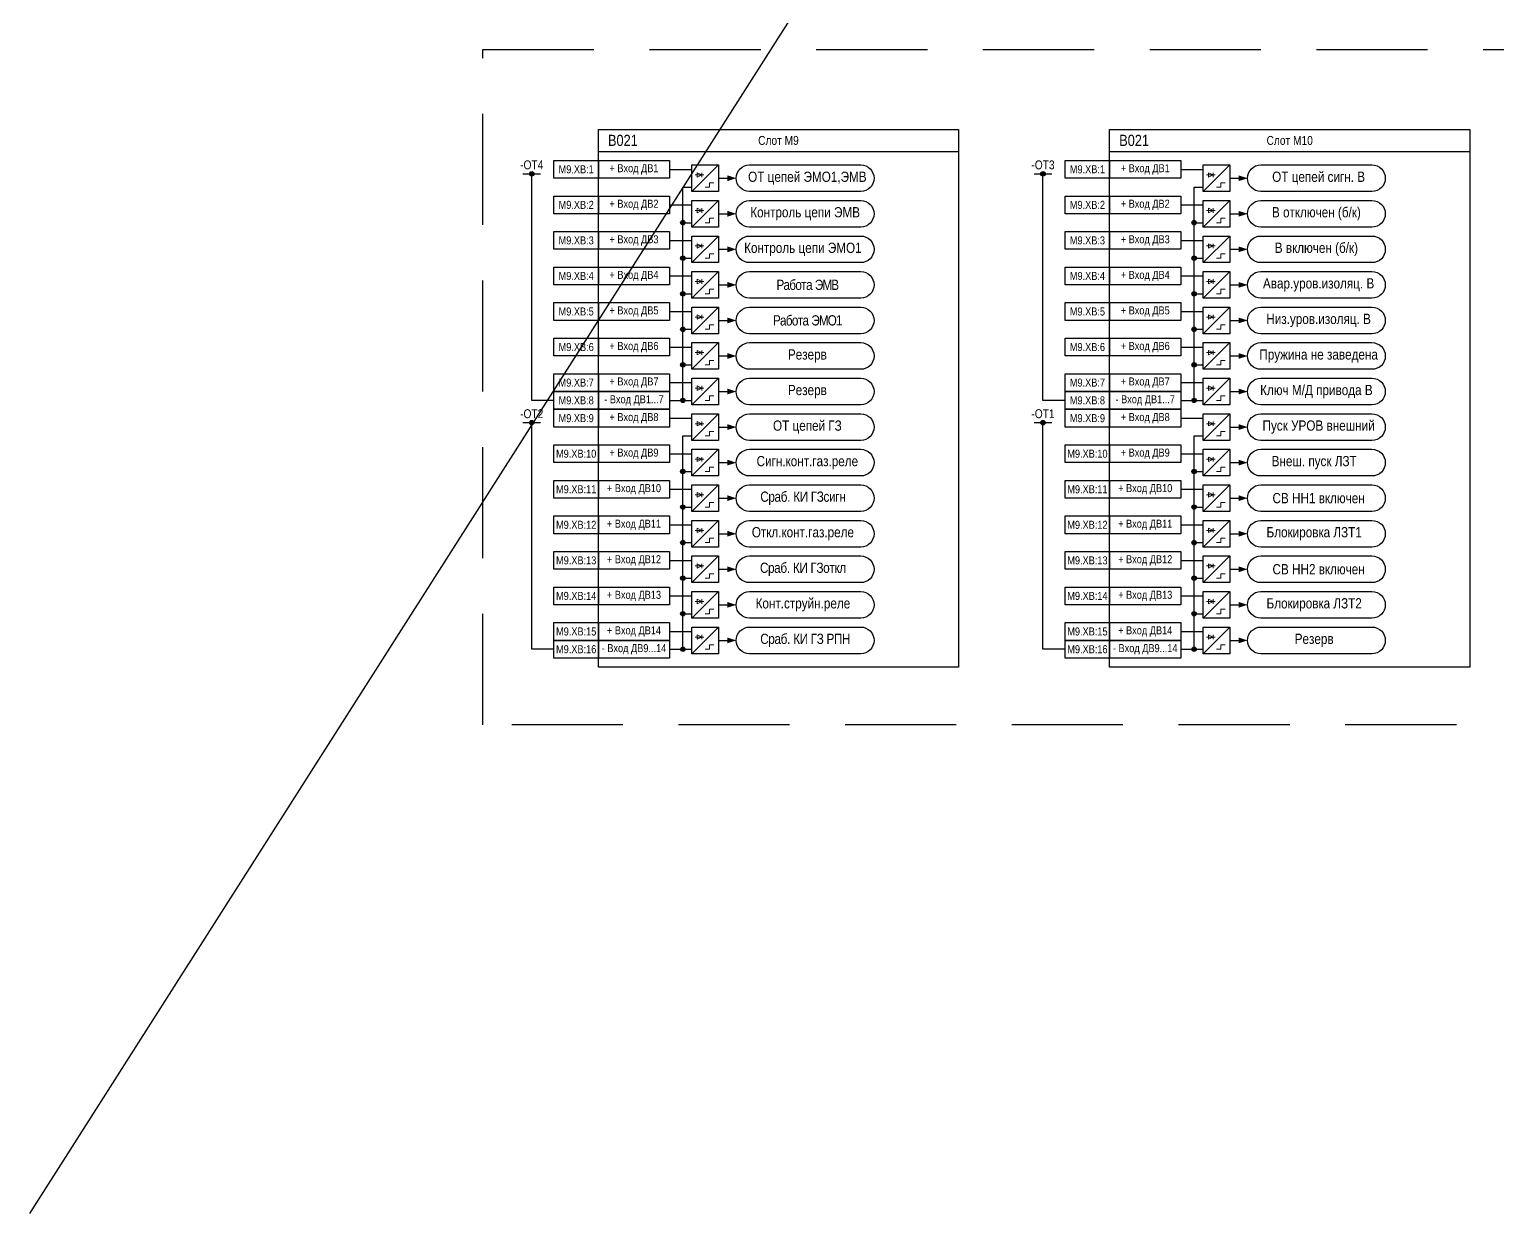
# Model space of a CAD drawing. Header units: millimetres. Extents: x 1657 to 8204, y -558 to 594.
# Drawn here: x 2378 to 2708.3, y -389 to -122.5 of the extents above; entities that cross this region are included whole.
import ezdxf

# ---------------------------------------------------------------- set-up
doc = ezdxf.new("R2010")
doc.units = ezdxf.units.MM
doc.linetypes.add('штриховая2', pattern=[0.375, 0.25, -0.125])
doc.layers.add('_ОРЗ_0.3', color=7, linetype='Continuous', lineweight=30)
doc.layers.add('TEXT', color=7, linetype='Continuous', lineweight=25)
doc.layers.add('Основная', color=7, linetype='Continuous')
doc.styles.add('1.8_Gost_RD', font='ARIALN.TTF', dxfattribs={"height": 1.8})
doc.styles.add('2.5_Gost_RD', font='ARIALN.TTF', dxfattribs={"height": 2.5})

# ---------------------------------------------------------------- blocks, each defined once
blk = doc.blocks.new('Точка')
at = {"ltscale": 100}
h = blk.add_hatch(color=256, dxfattribs=at)
h.dxf.hatch_style = 1
edge = h.paths.add_edge_path()
edge.add_arc((0, 0), 0.5, 0, 360)
blk.add_circle((0, 0), 0.5, dxfattribs=at)
blk = doc.blocks.new('*U114')
at = {"ltscale": 0.25}
blk.add_line((0, 0), (3, 0), dxfattribs=at)
blk.add_lwpolyline([(2, 0, 1.3, 0, 0), (4, 0, 0, 0, 0)], format="xyseb", dxfattribs=at)
blk = doc.blocks.new('*U115')
at = {"ltscale": 0.25}
blk.add_line((0, 0), (3, 0), dxfattribs=at)
blk.add_lwpolyline([(2, 0, 1.3, 0, 0), (4, 0, 0, 0, 0)], format="xyseb", dxfattribs=at)
blk = doc.blocks.new('*U116')
at = {"ltscale": 0.25}
blk.add_line((0, 0), (3, 0), dxfattribs=at)
blk.add_lwpolyline([(2, 0, 1.3, 0, 0), (4, 0, 0, 0, 0)], format="xyseb", dxfattribs=at)
blk = doc.blocks.new('*U117')
at = {"ltscale": 0.25}
blk.add_line((0, 0), (3, 0), dxfattribs=at)
blk.add_lwpolyline([(2, 0, 1.3, 0, 0), (4, 0, 0, 0, 0)], format="xyseb", dxfattribs=at)
blk = doc.blocks.new('*U118')
at = {"ltscale": 0.25}
blk.add_line((0, 0), (3, 0), dxfattribs=at)
blk.add_lwpolyline([(2, 0, 1.3, 0, 0), (4, 0, 0, 0, 0)], format="xyseb", dxfattribs=at)
blk = doc.blocks.new('*U119')
at = {"ltscale": 0.25}
blk.add_line((0, 0), (3, 0), dxfattribs=at)
blk.add_lwpolyline([(2, 0, 1.3, 0, 0), (4, 0, 0, 0, 0)], format="xyseb", dxfattribs=at)
blk = doc.blocks.new('*U120')
at = {"ltscale": 0.25}
blk.add_line((0, 0), (3, 0), dxfattribs=at)
blk.add_lwpolyline([(2, 0, 1.3, 0, 0), (4, 0, 0, 0, 0)], format="xyseb", dxfattribs=at)
blk = doc.blocks.new('*U121')
at = {"ltscale": 0.25}
blk.add_line((0, 0), (3, 0), dxfattribs=at)
blk.add_lwpolyline([(2, 0, 1.3, 0, 0), (4, 0, 0, 0, 0)], format="xyseb", dxfattribs=at)
blk = doc.blocks.new('*U122')
at = {"ltscale": 0.25}
blk.add_line((0, 0), (3, 0), dxfattribs=at)
blk.add_lwpolyline([(2, 0, 1.3, 0, 0), (4, 0, 0, 0, 0)], format="xyseb", dxfattribs=at)
blk = doc.blocks.new('*U123')
at = {"ltscale": 0.25}
blk.add_line((0, 0), (3, 0), dxfattribs=at)
blk.add_lwpolyline([(2, 0, 1.3, 0, 0), (4, 0, 0, 0, 0)], format="xyseb", dxfattribs=at)
blk = doc.blocks.new('*U124')
at = {"ltscale": 0.25}
blk.add_line((0, 0), (3, 0), dxfattribs=at)
blk.add_lwpolyline([(2, 0, 1.3, 0, 0), (4, 0, 0, 0, 0)], format="xyseb", dxfattribs=at)
blk = doc.blocks.new('*U125')
at = {"ltscale": 0.25}
blk.add_line((0, 0), (3, 0), dxfattribs=at)
blk.add_lwpolyline([(2, 0, 1.3, 0, 0), (4, 0, 0, 0, 0)], format="xyseb", dxfattribs=at)
blk = doc.blocks.new('*U112')
at = {"ltscale": 0.25}
blk.add_line((0, 0), (3, 0), dxfattribs=at)
blk.add_lwpolyline([(2, 0, 1.3, 0, 0), (4, 0, 0, 0, 0)], format="xyseb", dxfattribs=at)
blk = doc.blocks.new('*U113')
at = {"ltscale": 0.25}
blk.add_line((0, 0), (3, 0), dxfattribs=at)
blk.add_lwpolyline([(2, 0, 1.3, 0, 0), (4, 0, 0, 0, 0)], format="xyseb", dxfattribs=at)

msp = doc.modelspace()

# ---------------------------------------------------------------- linework, layer by layer
at = {"color": 1, "ltscale": 100}
msp.add_line((3001, 590), (2378, -389), dxfattribs=at)
at = {"ltscale": 100}
for p, q in [((2489, -155), (2493, -155)), ((2491, -206), (2491, -155)), ((2604, -155), (2608, -155)), ((2606, -206), (2606, -155)), ((2496, -206), (2491, -206)), ((2611, -206), (2606, -206)), ((2489, -211), (2493, -211)), ((2491, -262), (2491, -211)), ((2604, -211), (2608, -211)), ((2606, -262), (2606, -211)), ((2496, -262), (2491, -262)), ((2611, -262), (2606, -262))]:
    msp.add_line(p, q, dxfattribs=at)
at = {"lineweight": 13, "ltscale": 0.25}
for p, q in [((2529.25, -154.75), (2529.25, -155.75)), ((2644.25, -154.75), (2644.25, -155.75)), ((2529.25, -162.75), (2529.25, -163.75)), ((2644.25, -162.75), (2644.25, -163.75)), ((2529.25, -170.75), (2529.25, -171.75)), ((2644.25, -170.75), (2644.25, -171.75)), ((2529.25, -178.75), (2529.25, -179.75)), ((2644.25, -178.75), (2644.25, -179.75)), ((2529.25, -186.75), (2529.25, -187.75)), ((2644.25, -186.75), (2644.25, -187.75)), ((2529.25, -194.75), (2529.25, -195.75)), ((2644.25, -194.75), (2644.25, -195.75)), ((2529.25, -202.75), (2529.25, -203.75)), ((2644.25, -202.75), (2644.25, -203.75)), ((2529.25, -210.75), (2529.25, -211.75)), ((2644.25, -210.75), (2644.25, -211.75)), ((2529.25, -218.75), (2529.25, -219.75)), ((2644.25, -218.75), (2644.25, -219.75)), ((2529.25, -226.75), (2529.25, -227.75)), ((2644.25, -226.75), (2644.25, -227.75)), ((2529.25, -234.75), (2529.25, -235.75)), ((2644.25, -234.75), (2644.25, -235.75)), ((2529.25, -242.75), (2529.25, -243.75)), ((2644.25, -242.75), (2644.25, -243.75)), ((2529.25, -250.75), (2529.25, -251.75)), ((2644.25, -250.75), (2644.25, -251.75)), ((2529.25, -258.75), (2529.25, -259.75)), ((2644.25, -258.75), (2644.25, -259.75))]:
    msp.add_line(p, q, dxfattribs=at)
at = {"linetype": 'штриховая2', "ltscale": 100}
msp.add_lwpolyline([(2480, -127), (2849, -127), (2849, -279), (2480, -279)], close=True, dxfattribs=at)
at = {"ltscale": 100}
for points in [[(2506, -150), (2587, -150)], [(2621, -150), (2702, -150)], [(2525, -206), (2525, -158)], [(2640, -206), (2640, -158)], [(2525, -262), (2525, -214)], [(2640, -262), (2640, -214)]]:
    msp.add_lwpolyline(points, dxfattribs=at)
for points in [[(2496, -152), (2506, -152), (2506, -156), (2496, -156)], [(2506, -152), (2522, -152), (2522, -156), (2506, -156)], [(2611, -152), (2621, -152), (2621, -156), (2611, -156)], [(2621, -152), (2637, -152), (2637, -156), (2621, -156)], [(2496, -160), (2506, -160), (2506, -164), (2496, -164)], [(2506, -160), (2522, -160), (2522, -164), (2506, -164)], [(2611, -160), (2621, -160), (2621, -164), (2611, -164)], [(2621, -160), (2637, -160), (2637, -164), (2621, -164)], [(2496, -168), (2506, -168), (2506, -172), (2496, -172)], [(2506, -168), (2522, -168), (2522, -172), (2506, -172)], [(2611, -168), (2621, -168), (2621, -172), (2611, -172)], [(2621, -168), (2637, -168), (2637, -172), (2621, -172)], [(2496, -176), (2506, -176), (2506, -180), (2496, -180)], [(2506, -176), (2522, -176), (2522, -180), (2506, -180)], [(2611, -176), (2621, -176), (2621, -180), (2611, -180)], [(2621, -176), (2637, -176), (2637, -180), (2621, -180)], [(2496, -184), (2506, -184), (2506, -188), (2496, -188)], [(2506, -184), (2522, -184), (2522, -188), (2506, -188)], [(2611, -184), (2621, -184), (2621, -188), (2611, -188)], [(2621, -184), (2637, -184), (2637, -188), (2621, -188)], [(2496, -192), (2506, -192), (2506, -196), (2496, -196)], [(2506, -192), (2522, -192), (2522, -196), (2506, -196)], [(2611, -192), (2621, -192), (2621, -196), (2611, -196)], [(2621, -192), (2637, -192), (2637, -196), (2621, -196)], [(2496, -200), (2506, -200), (2506, -204), (2496, -204)], [(2506, -200), (2522, -200), (2522, -204), (2506, -204)], [(2611, -200), (2621, -200), (2621, -204), (2611, -204)], [(2621, -200), (2637, -200), (2637, -204), (2621, -204)], [(2496, -204), (2506, -204), (2506, -208), (2496, -208)], [(2506, -204), (2522, -204), (2522, -208), (2506, -208)], [(2611, -204), (2621, -204), (2621, -208), (2611, -208)], [(2621, -204), (2637, -204), (2637, -208), (2621, -208)], [(2496, -208), (2506, -208), (2506, -212), (2496, -212)], [(2506, -208), (2522, -208), (2522, -212), (2506, -212)], [(2611, -208), (2621, -208), (2621, -212), (2611, -212)], [(2621, -208), (2637, -208), (2637, -212), (2621, -212)], [(2496, -216), (2506, -216), (2506, -220), (2496, -220)], [(2506, -216), (2522, -216), (2522, -220), (2506, -220)], [(2611, -216), (2621, -216), (2621, -220), (2611, -220)], [(2621, -216), (2637, -216), (2637, -220), (2621, -220)], [(2496, -224), (2506, -224), (2506, -228), (2496, -228)], [(2506, -224), (2522, -224), (2522, -228), (2506, -228)], [(2611, -224), (2621, -224), (2621, -228), (2611, -228)], [(2621, -224), (2637, -224), (2637, -228), (2621, -228)], [(2496, -232), (2506, -232), (2506, -236), (2496, -236)], [(2506, -232), (2522, -232), (2522, -236), (2506, -236)], [(2611, -232), (2621, -232), (2621, -236), (2611, -236)], [(2621, -232), (2637, -232), (2637, -236), (2621, -236)], [(2496, -240), (2506, -240), (2506, -244), (2496, -244)], [(2506, -240), (2522, -240), (2522, -244), (2506, -244)], [(2611, -240), (2621, -240), (2621, -244), (2611, -244)], [(2621, -240), (2637, -240), (2637, -244), (2621, -244)], [(2496, -248), (2506, -248), (2506, -252), (2496, -252)], [(2506, -248), (2522, -248), (2522, -252), (2506, -252)], [(2611, -248), (2621, -248), (2621, -252), (2611, -252)], [(2621, -248), (2637, -248), (2637, -252), (2621, -252)], [(2496, -256), (2506, -256), (2506, -260), (2496, -260)], [(2506, -256), (2522, -256), (2522, -260), (2506, -260)], [(2611, -256), (2621, -256), (2621, -260), (2611, -260)], [(2621, -256), (2637, -256), (2637, -260), (2621, -260)], [(2496, -260), (2506, -260), (2506, -264), (2496, -264)], [(2506, -260), (2522, -260), (2522, -264), (2506, -264)], [(2611, -260), (2621, -260), (2621, -264), (2611, -264)], [(2621, -260), (2637, -260), (2637, -264), (2621, -264)]]:
    msp.add_lwpolyline(points, close=True, dxfattribs=at)
for points in [[(2527, -153), (2533, -153), (2533, -159), (2527, -159)], [(2642, -153), (2648, -153), (2648, -159), (2642, -159)], [(2527, -161), (2533, -161), (2533, -167), (2527, -167)], [(2642, -161), (2648, -161), (2648, -167), (2642, -167)], [(2527, -169), (2533, -169), (2533, -175), (2527, -175)], [(2642, -169), (2648, -169), (2648, -175), (2642, -175)], [(2527, -177), (2533, -177), (2533, -183), (2527, -183)], [(2642, -177), (2648, -177), (2648, -183), (2642, -183)], [(2527, -185), (2533, -185), (2533, -191), (2527, -191)], [(2642, -185), (2648, -185), (2648, -191), (2642, -191)], [(2527, -193), (2533, -193), (2533, -199), (2527, -199)], [(2642, -193), (2648, -193), (2648, -199), (2642, -199)], [(2527, -201), (2533, -201), (2533, -207), (2527, -207)], [(2642, -201), (2648, -201), (2648, -207), (2642, -207)], [(2527, -209), (2533, -209), (2533, -215), (2527, -215)], [(2642, -209), (2648, -209), (2648, -215), (2642, -215)], [(2527, -217), (2533, -217), (2533, -223), (2527, -223)], [(2642, -217), (2648, -217), (2648, -223), (2642, -223)], [(2527, -225), (2533, -225), (2533, -231), (2527, -231)], [(2642, -225), (2648, -225), (2648, -231), (2642, -231)], [(2527, -233), (2533, -233), (2533, -239), (2527, -239)], [(2642, -233), (2648, -233), (2648, -239), (2642, -239)], [(2527, -241), (2533, -241), (2533, -247), (2527, -247)], [(2642, -241), (2648, -241), (2648, -247), (2642, -247)], [(2527, -249), (2533, -249), (2533, -255), (2527, -255)], [(2642, -249), (2648, -249), (2648, -255), (2642, -255)], [(2527, -257), (2533, -257), (2533, -263), (2527, -263)], [(2642, -257), (2648, -257), (2648, -263), (2642, -263)]]:
    msp.add_lwpolyline(points, close=True)
at = {"lineweight": 13, "ltscale": 0.25}
for points in [[(2529.25, -155.25), (2528.25, -154.75), (2528.25, -155.75), (2529.25, -155.25)], [(2644.25, -155.25), (2643.25, -154.75), (2643.25, -155.75), (2644.25, -155.25)], [(2529.25, -163.25), (2528.25, -162.75), (2528.25, -163.75), (2529.25, -163.25)], [(2644.25, -163.25), (2643.25, -162.75), (2643.25, -163.75), (2644.25, -163.25)], [(2529.25, -171.25), (2528.25, -170.75), (2528.25, -171.75), (2529.25, -171.25)], [(2644.25, -171.25), (2643.25, -170.75), (2643.25, -171.75), (2644.25, -171.25)], [(2529.25, -179.25), (2528.25, -178.75), (2528.25, -179.75), (2529.25, -179.25)], [(2644.25, -179.25), (2643.25, -178.75), (2643.25, -179.75), (2644.25, -179.25)], [(2529.25, -187.25), (2528.25, -186.75), (2528.25, -187.75), (2529.25, -187.25)], [(2644.25, -187.25), (2643.25, -186.75), (2643.25, -187.75), (2644.25, -187.25)], [(2529.25, -195.25), (2528.25, -194.75), (2528.25, -195.75), (2529.25, -195.25)], [(2644.25, -195.25), (2643.25, -194.75), (2643.25, -195.75), (2644.25, -195.25)], [(2529.25, -203.25), (2528.25, -202.75), (2528.25, -203.75), (2529.25, -203.25)], [(2644.25, -203.25), (2643.25, -202.75), (2643.25, -203.75), (2644.25, -203.25)], [(2529.25, -211.25), (2528.25, -210.75), (2528.25, -211.75), (2529.25, -211.25)], [(2644.25, -211.25), (2643.25, -210.75), (2643.25, -211.75), (2644.25, -211.25)], [(2529.25, -219.25), (2528.25, -218.75), (2528.25, -219.75), (2529.25, -219.25)], [(2644.25, -219.25), (2643.25, -218.75), (2643.25, -219.75), (2644.25, -219.25)], [(2529.25, -227.25), (2528.25, -226.75), (2528.25, -227.75), (2529.25, -227.25)], [(2644.25, -227.25), (2643.25, -226.75), (2643.25, -227.75), (2644.25, -227.25)], [(2529.25, -235.25), (2528.25, -234.75), (2528.25, -235.75), (2529.25, -235.25)], [(2644.25, -235.25), (2643.25, -234.75), (2643.25, -235.75), (2644.25, -235.25)], [(2529.25, -243.25), (2528.25, -242.75), (2528.25, -243.75), (2529.25, -243.25)], [(2644.25, -243.25), (2643.25, -242.75), (2643.25, -243.75), (2644.25, -243.25)], [(2529.25, -251.25), (2528.25, -250.75), (2528.25, -251.75), (2529.25, -251.25)], [(2644.25, -251.25), (2643.25, -250.75), (2643.25, -251.75), (2644.25, -251.25)], [(2529.25, -259.25), (2528.25, -258.75), (2528.25, -259.75), (2529.25, -259.25)], [(2644.25, -259.25), (2643.25, -258.75), (2643.25, -259.75), (2644.25, -259.25)]]:
    msp.add_lwpolyline(points, dxfattribs=at)
at = {"lineweight": 13, "flags": 128}
for points in [[(2528.5, -154.5, 0, 0, 0), (2528.5, -154, 0.25, 0, 0), (2528.5, -153.5, 0, 0, 0)], [(2529, -154.5, 0, 0, 0), (2529, -154, 0.25, 0, 0), (2529, -153.5, 0, 0, 0)], [(2643.5, -154.5, 0, 0, 0), (2643.5, -154, 0.25, 0, 0), (2643.5, -153.5, 0, 0, 0)], [(2644, -154.5, 0, 0, 0), (2644, -154, 0.25, 0, 0), (2644, -153.5, 0, 0, 0)], [(2528.5, -162.5, 0, 0, 0), (2528.5, -162, 0.25, 0, 0), (2528.5, -161.5, 0, 0, 0)], [(2529, -162.5, 0, 0, 0), (2529, -162, 0.25, 0, 0), (2529, -161.5, 0, 0, 0)], [(2643.5, -162.5, 0, 0, 0), (2643.5, -162, 0.25, 0, 0), (2643.5, -161.5, 0, 0, 0)], [(2644, -162.5, 0, 0, 0), (2644, -162, 0.25, 0, 0), (2644, -161.5, 0, 0, 0)], [(2528.5, -170.5, 0, 0, 0), (2528.5, -170, 0.25, 0, 0), (2528.5, -169.5, 0, 0, 0)], [(2529, -170.5, 0, 0, 0), (2529, -170, 0.25, 0, 0), (2529, -169.5, 0, 0, 0)], [(2643.5, -170.5, 0, 0, 0), (2643.5, -170, 0.25, 0, 0), (2643.5, -169.5, 0, 0, 0)], [(2644, -170.5, 0, 0, 0), (2644, -170, 0.25, 0, 0), (2644, -169.5, 0, 0, 0)], [(2528.5, -178.5, 0, 0, 0), (2528.5, -178, 0.25, 0, 0), (2528.5, -177.5, 0, 0, 0)], [(2529, -178.5, 0, 0, 0), (2529, -178, 0.25, 0, 0), (2529, -177.5, 0, 0, 0)], [(2643.5, -178.5, 0, 0, 0), (2643.5, -178, 0.25, 0, 0), (2643.5, -177.5, 0, 0, 0)], [(2644, -178.5, 0, 0, 0), (2644, -178, 0.25, 0, 0), (2644, -177.5, 0, 0, 0)], [(2528.5, -186.5, 0, 0, 0), (2528.5, -186, 0.25, 0, 0), (2528.5, -185.5, 0, 0, 0)], [(2529, -186.5, 0, 0, 0), (2529, -186, 0.25, 0, 0), (2529, -185.5, 0, 0, 0)], [(2643.5, -186.5, 0, 0, 0), (2643.5, -186, 0.25, 0, 0), (2643.5, -185.5, 0, 0, 0)], [(2644, -186.5, 0, 0, 0), (2644, -186, 0.25, 0, 0), (2644, -185.5, 0, 0, 0)], [(2528.5, -194.5, 0, 0, 0), (2528.5, -194, 0.25, 0, 0), (2528.5, -193.5, 0, 0, 0)], [(2529, -194.5, 0, 0, 0), (2529, -194, 0.25, 0, 0), (2529, -193.5, 0, 0, 0)], [(2643.5, -194.5, 0, 0, 0), (2643.5, -194, 0.25, 0, 0), (2643.5, -193.5, 0, 0, 0)], [(2644, -194.5, 0, 0, 0), (2644, -194, 0.25, 0, 0), (2644, -193.5, 0, 0, 0)], [(2528.5, -202.5, 0, 0, 0), (2528.5, -202, 0.25, 0, 0), (2528.5, -201.5, 0, 0, 0)], [(2529, -202.5, 0, 0, 0), (2529, -202, 0.25, 0, 0), (2529, -201.5, 0, 0, 0)], [(2643.5, -202.5, 0, 0, 0), (2643.5, -202, 0.25, 0, 0), (2643.5, -201.5, 0, 0, 0)], [(2644, -202.5, 0, 0, 0), (2644, -202, 0.25, 0, 0), (2644, -201.5, 0, 0, 0)], [(2528.5, -210.5, 0, 0, 0), (2528.5, -210, 0.25, 0, 0), (2528.5, -209.5, 0, 0, 0)], [(2529, -210.5, 0, 0, 0), (2529, -210, 0.25, 0, 0), (2529, -209.5, 0, 0, 0)], [(2643.5, -210.5, 0, 0, 0), (2643.5, -210, 0.25, 0, 0), (2643.5, -209.5, 0, 0, 0)], [(2644, -210.5, 0, 0, 0), (2644, -210, 0.25, 0, 0), (2644, -209.5, 0, 0, 0)], [(2528.5, -218.5, 0, 0, 0), (2528.5, -218, 0.25, 0, 0), (2528.5, -217.5, 0, 0, 0)], [(2529, -218.5, 0, 0, 0), (2529, -218, 0.25, 0, 0), (2529, -217.5, 0, 0, 0)], [(2643.5, -218.5, 0, 0, 0), (2643.5, -218, 0.25, 0, 0), (2643.5, -217.5, 0, 0, 0)], [(2644, -218.5, 0, 0, 0), (2644, -218, 0.25, 0, 0), (2644, -217.5, 0, 0, 0)], [(2528.5, -226.5, 0, 0, 0), (2528.5, -226, 0.25, 0, 0), (2528.5, -225.5, 0, 0, 0)], [(2529, -226.5, 0, 0, 0), (2529, -226, 0.25, 0, 0), (2529, -225.5, 0, 0, 0)], [(2643.5, -226.5, 0, 0, 0), (2643.5, -226, 0.25, 0, 0), (2643.5, -225.5, 0, 0, 0)], [(2644, -226.5, 0, 0, 0), (2644, -226, 0.25, 0, 0), (2644, -225.5, 0, 0, 0)], [(2528.5, -234.5, 0, 0, 0), (2528.5, -234, 0.25, 0, 0), (2528.5, -233.5, 0, 0, 0)], [(2529, -234.5, 0, 0, 0), (2529, -234, 0.25, 0, 0), (2529, -233.5, 0, 0, 0)], [(2643.5, -234.5, 0, 0, 0), (2643.5, -234, 0.25, 0, 0), (2643.5, -233.5, 0, 0, 0)], [(2644, -234.5, 0, 0, 0), (2644, -234, 0.25, 0, 0), (2644, -233.5, 0, 0, 0)], [(2528.5, -242.5, 0, 0, 0), (2528.5, -242, 0.25, 0, 0), (2528.5, -241.5, 0, 0, 0)], [(2529, -242.5, 0, 0, 0), (2529, -242, 0.25, 0, 0), (2529, -241.5, 0, 0, 0)], [(2643.5, -242.5, 0, 0, 0), (2643.5, -242, 0.25, 0, 0), (2643.5, -241.5, 0, 0, 0)], [(2644, -242.5, 0, 0, 0), (2644, -242, 0.25, 0, 0), (2644, -241.5, 0, 0, 0)], [(2528.5, -250.5, 0, 0, 0), (2528.5, -250, 0.25, 0, 0), (2528.5, -249.5, 0, 0, 0)], [(2529, -250.5, 0, 0, 0), (2529, -250, 0.25, 0, 0), (2529, -249.5, 0, 0, 0)], [(2643.5, -250.5, 0, 0, 0), (2643.5, -250, 0.25, 0, 0), (2643.5, -249.5, 0, 0, 0)], [(2644, -250.5, 0, 0, 0), (2644, -250, 0.25, 0, 0), (2644, -249.5, 0, 0, 0)], [(2528.5, -258.5, 0, 0, 0), (2528.5, -258, 0.25, 0, 0), (2528.5, -257.5, 0, 0, 0)], [(2529, -258.5, 0, 0, 0), (2529, -258, 0.25, 0, 0), (2529, -257.5, 0, 0, 0)], [(2643.5, -258.5, 0, 0, 0), (2643.5, -258, 0.25, 0, 0), (2643.5, -257.5, 0, 0, 0)], [(2644, -258.5, 0, 0, 0), (2644, -258, 0.25, 0, 0), (2644, -257.5, 0, 0, 0)]]:
    msp.add_lwpolyline(points, format="xyseb", dxfattribs=at)
at = {"ltscale": 100}
for points in [[(2540, -159, -1), (2540, -153), (2565, -153, -1), (2565, -159)], [(2655, -159, -1), (2655, -153), (2680, -153, -1), (2680, -159)], [(2540, -167, -1), (2540, -161), (2565, -161, -1), (2565, -167)], [(2655, -167, -1), (2655, -161), (2680, -161, -1), (2680, -167)], [(2540, -175, -1), (2540, -169), (2565, -169, -1), (2565, -175)], [(2655, -175, -1), (2655, -169), (2680, -169, -1), (2680, -175)], [(2540, -183, -1), (2540, -177), (2565, -177, -1), (2565, -183)], [(2655, -183, -1), (2655, -177), (2680, -177, -1), (2680, -183)], [(2540, -191, -1), (2540, -185), (2565, -185, -1), (2565, -191)], [(2655, -191, -1), (2655, -185), (2680, -185, -1), (2680, -191)], [(2540, -199, -1), (2540, -193), (2565, -193, -1), (2565, -199)], [(2655, -199, -1), (2655, -193), (2680, -193, -1), (2680, -199)], [(2540, -207, -1), (2540, -201), (2565, -201, -1), (2565, -207)], [(2655, -207, -1), (2655, -201), (2680, -201, -1), (2680, -207)], [(2540, -215, -1), (2540, -209), (2565, -209, -1), (2565, -215)], [(2655, -215, -1), (2655, -209), (2680, -209, -1), (2680, -215)], [(2540, -223, -1), (2540, -217), (2565, -217, -1), (2565, -223)], [(2655, -223, -1), (2655, -217), (2680, -217, -1), (2680, -223)], [(2540, -231, -1), (2540, -225), (2565, -225, -1), (2565, -231)], [(2655, -231, -1), (2655, -225), (2680, -225, -1), (2680, -231)], [(2540, -239, -1), (2540, -233), (2565, -233, -1), (2565, -239)], [(2655, -239, -1), (2655, -233), (2680, -233, -1), (2680, -239)], [(2540, -247, -1), (2540, -241), (2565, -241, -1), (2565, -247)], [(2655, -247, -1), (2655, -241), (2680, -241, -1), (2680, -247)], [(2540, -255, -1), (2540, -249), (2565, -249, -1), (2565, -255)], [(2655, -255, -1), (2655, -249), (2680, -249, -1), (2680, -255)], [(2540, -263, -1), (2540, -257), (2565, -257, -1), (2565, -263)], [(2655, -263, -1), (2655, -257), (2680, -257, -1), (2680, -263)]]:
    msp.add_lwpolyline(points, format="xyb", close=True, dxfattribs=at)
at = {"layer": '_ОРЗ_0.3', "ltscale": 100}
for points in [[(2506, -145), (2587, -145), (2587, -266), (2506, -266)], [(2621, -145), (2702, -145), (2702, -266), (2621, -266)]]:
    msp.add_lwpolyline(points, close=True, dxfattribs=at)
at = {"layer": 'Основная', "color": 0}
for p, q in [((2522, -154), (2527, -154)), ((2637, -154), (2642, -154)), ((2525, -158), (2527, -158)), ((2640, -158), (2642, -158)), ((2522, -162), (2527, -162)), ((2637, -162), (2642, -162)), ((2525, -166), (2527, -166)), ((2640, -166), (2642, -166)), ((2522, -170), (2527, -170)), ((2637, -170), (2642, -170)), ((2525, -174), (2527, -174)), ((2640, -174), (2642, -174)), ((2522, -178), (2527, -178)), ((2637, -178), (2642, -178)), ((2525, -182), (2527, -182)), ((2640, -182), (2642, -182)), ((2522, -186), (2527, -186)), ((2637, -186), (2642, -186)), ((2525, -190), (2527, -190)), ((2640, -190), (2642, -190)), ((2522, -194), (2527, -194)), ((2637, -194), (2642, -194)), ((2525, -198), (2527, -198)), ((2640, -198), (2642, -198)), ((2522, -202), (2527, -202)), ((2637, -202), (2642, -202)), ((2522, -206), (2527, -206)), ((2637, -206), (2642, -206)), ((2522, -210), (2527, -210)), ((2522, -210), (2527, -210)), ((2637, -210), (2642, -210)), ((2637, -210), (2642, -210)), ((2525, -214), (2527, -214)), ((2525, -214), (2527, -214)), ((2640, -214), (2642, -214)), ((2640, -214), (2642, -214)), ((2522, -218), (2527, -218)), ((2637, -218), (2642, -218)), ((2525, -222), (2527, -222)), ((2640, -222), (2642, -222)), ((2522, -226), (2527, -226)), ((2637, -226), (2642, -226)), ((2525, -230), (2527, -230)), ((2640, -230), (2642, -230)), ((2522, -234), (2527, -234)), ((2637, -234), (2642, -234)), ((2525, -238), (2527, -238)), ((2640, -238), (2642, -238)), ((2522, -242), (2527, -242)), ((2637, -242), (2642, -242)), ((2525, -246), (2527, -246)), ((2640, -246), (2642, -246)), ((2522, -250), (2527, -250)), ((2637, -250), (2642, -250)), ((2525, -254), (2527, -254)), ((2640, -254), (2642, -254)), ((2522, -258), (2527, -258)), ((2637, -258), (2642, -258)), ((2522, -262), (2527, -262)), ((2637, -262), (2642, -262))]:
    msp.add_line(p, q, dxfattribs=at)
at = {"layer": 'Основная', "ltscale": 0.25}
for p, q in [((2533, -153), (2527, -159)), ((2648, -153), (2642, -159)), ((2533, -161), (2527, -167)), ((2648, -161), (2642, -167)), ((2533, -169), (2527, -175)), ((2648, -169), (2642, -175)), ((2533, -177), (2527, -183)), ((2648, -177), (2642, -183)), ((2533, -185), (2527, -191)), ((2648, -185), (2642, -191)), ((2533, -193), (2527, -199)), ((2648, -193), (2642, -199)), ((2533, -201), (2527, -207)), ((2648, -201), (2642, -207)), ((2533, -209), (2527, -215)), ((2648, -209), (2642, -215)), ((2533, -217), (2527, -223)), ((2648, -217), (2642, -223)), ((2533, -225), (2527, -231)), ((2648, -225), (2642, -231)), ((2533, -233), (2527, -239)), ((2648, -233), (2642, -239)), ((2533, -241), (2527, -247)), ((2648, -241), (2642, -247)), ((2533, -249), (2527, -255)), ((2648, -249), (2642, -255)), ((2533, -257), (2527, -263)), ((2648, -257), (2642, -263))]:
    msp.add_line(p, q, dxfattribs=at)
at = {"layer": 'Основная', "color": 0, "lineweight": 13}
for p, q in [((2527.75, -155.25), (2529.75, -155.25)), ((2642.75, -155.25), (2644.75, -155.25)), ((2527.75, -163.25), (2529.75, -163.25)), ((2642.75, -163.25), (2644.75, -163.25)), ((2527.75, -171.25), (2529.75, -171.25)), ((2642.75, -171.25), (2644.75, -171.25)), ((2527.75, -179.25), (2529.75, -179.25)), ((2642.75, -179.25), (2644.75, -179.25)), ((2527.75, -187.25), (2529.75, -187.25)), ((2642.75, -187.25), (2644.75, -187.25)), ((2527.75, -195.25), (2529.75, -195.25)), ((2642.75, -195.25), (2644.75, -195.25)), ((2527.75, -203.25), (2529.75, -203.25)), ((2642.75, -203.25), (2644.75, -203.25)), ((2527.75, -211.25), (2529.75, -211.25)), ((2642.75, -211.25), (2644.75, -211.25)), ((2527.75, -219.25), (2529.75, -219.25)), ((2642.75, -219.25), (2644.75, -219.25)), ((2527.75, -227.25), (2529.75, -227.25)), ((2642.75, -227.25), (2644.75, -227.25)), ((2527.75, -235.25), (2529.75, -235.25)), ((2642.75, -235.25), (2644.75, -235.25)), ((2527.75, -243.25), (2529.75, -243.25)), ((2642.75, -243.25), (2644.75, -243.25)), ((2527.75, -251.25), (2529.75, -251.25)), ((2642.75, -251.25), (2644.75, -251.25)), ((2527.75, -259.25), (2529.75, -259.25)), ((2642.75, -259.25), (2644.75, -259.25))]:
    msp.add_line(p, q, dxfattribs=at)
for p, q in [((2530, -158), (2531, -158)), ((2531, -157), (2532, -157)), ((2531, -158), (2531, -157)), ((2645, -158), (2646, -158)), ((2646, -157), (2647, -157)), ((2646, -158), (2646, -157)), ((2531, -165), (2532, -165)), ((2531, -166), (2531, -165)), ((2646, -165), (2647, -165)), ((2646, -166), (2646, -165)), ((2530, -166), (2531, -166)), ((2645, -166), (2646, -166)), ((2530, -174), (2531, -174)), ((2531, -173), (2532, -173)), ((2531, -174), (2531, -173)), ((2645, -174), (2646, -174)), ((2646, -173), (2647, -173)), ((2646, -174), (2646, -173)), ((2531, -181), (2532, -181)), ((2531, -182), (2531, -181)), ((2646, -181), (2647, -181)), ((2646, -182), (2646, -181)), ((2530, -182), (2531, -182)), ((2645, -182), (2646, -182)), ((2530, -190), (2531, -190)), ((2531, -189), (2532, -189)), ((2531, -190), (2531, -189)), ((2645, -190), (2646, -190)), ((2646, -189), (2647, -189)), ((2646, -190), (2646, -189)), ((2530, -198), (2531, -198)), ((2531, -197), (2532, -197)), ((2531, -198), (2531, -197)), ((2645, -198), (2646, -198)), ((2646, -197), (2647, -197)), ((2646, -198), (2646, -197)), ((2530, -206), (2531, -206)), ((2531, -205), (2532, -205)), ((2531, -206), (2531, -205)), ((2645, -206), (2646, -206)), ((2646, -205), (2647, -205)), ((2646, -206), (2646, -205)), ((2530, -214), (2531, -214)), ((2531, -213), (2532, -213)), ((2531, -214), (2531, -213)), ((2645, -214), (2646, -214)), ((2646, -213), (2647, -213)), ((2646, -214), (2646, -213)), ((2531, -221), (2532, -221)), ((2531, -222), (2531, -221)), ((2646, -221), (2647, -221)), ((2646, -222), (2646, -221)), ((2530, -222), (2531, -222)), ((2645, -222), (2646, -222)), ((2530, -230), (2531, -230)), ((2531, -229), (2532, -229)), ((2531, -230), (2531, -229)), ((2645, -230), (2646, -230)), ((2646, -229), (2647, -229)), ((2646, -230), (2646, -229)), ((2531, -237), (2532, -237)), ((2531, -238), (2531, -237)), ((2646, -237), (2647, -237)), ((2646, -238), (2646, -237)), ((2530, -238), (2531, -238)), ((2645, -238), (2646, -238)), ((2530, -246), (2531, -246)), ((2531, -245), (2532, -245)), ((2531, -246), (2531, -245)), ((2645, -246), (2646, -246)), ((2646, -245), (2647, -245)), ((2646, -246), (2646, -245)), ((2530, -254), (2531, -254)), ((2531, -253), (2532, -253)), ((2531, -254), (2531, -253)), ((2645, -254), (2646, -254)), ((2646, -253), (2647, -253)), ((2646, -254), (2646, -253)), ((2530, -262), (2531, -262)), ((2531, -261), (2532, -261)), ((2531, -262), (2531, -261)), ((2645, -262), (2646, -262)), ((2646, -261), (2647, -261)), ((2646, -262), (2646, -261))]:
    msp.add_line(p, q, dxfattribs=at).dxf.unprotected_set("ltscale", 0)

# ---------------------------------------------------------------- block references
at = {"ltscale": 100}
for p in [(2491, -155), (2606, -155), (2525, -166), (2640, -166), (2525, -174), (2640, -174), (2525, -182), (2640, -182), (2525, -190), (2640, -190), (2525, -198), (2640, -198), (2525, -206), (2640, -206), (2491, -211), (2606, -211), (2525, -222), (2640, -222), (2525, -230), (2640, -230), (2525, -238), (2640, -238), (2525, -246), (2640, -246), (2525, -254), (2640, -254), (2525, -262), (2640, -262)]:
    msp.add_blockref('Точка', p, dxfattribs=at)
at = {"ltscale": 0.35}
for name, p in [('*U114', (2533, -156)), ('*U114', (2648, -156)), ('*U115', (2533, -164)), ('*U115', (2648, -164)), ('*U116', (2533, -172)), ('*U116', (2648, -172)), ('*U117', (2533, -180)), ('*U117', (2648, -180)), ('*U118', (2533, -188)), ('*U118', (2648, -188)), ('*U119', (2533, -196)), ('*U119', (2648, -196)), ('*U120', (2533, -204)), ('*U120', (2648, -204)), ('*U121', (2533, -212)), ('*U121', (2648, -212)), ('*U122', (2533, -220)), ('*U122', (2648, -220)), ('*U123', (2533, -228)), ('*U123', (2648, -228)), ('*U124', (2533, -236)), ('*U124', (2648, -236)), ('*U125', (2533, -244)), ('*U125', (2648, -244)), ('*U112', (2533, -252)), ('*U112', (2648, -252)), ('*U113', (2533, -260)), ('*U113', (2648, -260))]:
    msp.add_blockref(name, p, dxfattribs=at)

# ---------------------------------------------------------------- texts
at = {"ltscale": 100, "attachment_point": 5}
for s, insert, char_height, width, style in [('B021', (2511.5, -147.5), 2.5, 11, '2.5_Gost_RD'), ('Слот М9', (2546.5, -147.5), 2, 81, '1.8_Gost_RD'), ('B021', (2626.5, -147.5), 2.5, 11, '2.5_Gost_RD'), ('Слот М10', (2661.5, -147.5), 2, 81, '1.8_Gost_RD'), ('-ОТ4', (2491, -153), 2, 81, '1.8_Gost_RD'), ('M9.XB:1', (2501, -154), 1.8, 10, '1.8_Gost_RD'), ('+ Вход ДВ1', (2514, -154), 1.8, 16, '1.8_Gost_RD'), ('-ОТ3', (2606, -153), 2, 81, '1.8_Gost_RD'), ('M9.XB:1', (2616, -154), 1.8, 10, '1.8_Gost_RD'), ('+ Вход ДВ1', (2629, -154), 1.8, 16, '1.8_Gost_RD'), ('\\pxsm0.7;ОТ цепей сигн. В', (2668, -156), 2.3, 31, '2.5_Gost_RD'), ('M9.XB:2', (2501, -162), 1.8, 10, '1.8_Gost_RD'), ('+ Вход ДВ2', (2514, -162), 1.8, 16, '1.8_Gost_RD'), ('M9.XB:2', (2616, -162), 1.8, 10, '1.8_Gost_RD'), ('+ Вход ДВ2', (2629, -162), 1.8, 16, '1.8_Gost_RD'), ('M9.XB:3', (2501, -170), 1.8, 10, '1.8_Gost_RD'), ('+ Вход ДВ3', (2514, -170), 1.8, 16, '1.8_Gost_RD'), ('M9.XB:3', (2616, -170), 1.8, 10, '1.8_Gost_RD'), ('+ Вход ДВ3', (2629, -170), 1.8, 16, '1.8_Gost_RD'), ('M9.XB:4', (2501, -178), 1.8, 10, '1.8_Gost_RD'), ('+ Вход ДВ4', (2514, -178), 1.8, 16, '1.8_Gost_RD'), ('M9.XB:4', (2616, -178), 1.8, 10, '1.8_Gost_RD'), ('+ Вход ДВ4', (2629, -178), 1.8, 16, '1.8_Gost_RD'), ('+ Вход ДВ5', (2514, -186), 1.8, 16, '1.8_Gost_RD'), ('+ Вход ДВ5', (2629, -186), 1.8, 16, '1.8_Gost_RD'), ('M9.XB:5', (2501, -186), 1.8, 10, '1.8_Gost_RD'), ('M9.XB:5', (2616, -186), 1.8, 10, '1.8_Gost_RD'), ('M9.XB:6', (2501, -194), 1.8, 10, '1.8_Gost_RD'), ('+ Вход ДВ6', (2514, -194), 1.8, 16, '1.8_Gost_RD'), ('\\A1;\\pxsm0.7;Резерв', (2553, -196), 2.3, 29.7748, '2.5_Gost_RD'), ('M9.XB:6', (2616, -194), 1.8, 10, '1.8_Gost_RD'), ('+ Вход ДВ6', (2629, -194), 1.8, 16, '1.8_Gost_RD'), ('M9.XB:7', (2501, -202), 1.8, 10, '1.8_Gost_RD'), ('+ Вход ДВ7', (2514, -202), 1.8, 16, '1.8_Gost_RD'), ('M9.XB:7', (2616, -202), 1.8, 10, '1.8_Gost_RD'), ('+ Вход ДВ7', (2629, -202), 1.8, 16, '1.8_Gost_RD'), ('\\A1;\\pxsm0.7;Резерв', (2553, -204), 2.3, 29.7748, '2.5_Gost_RD'), ('-ОТ2', (2491, -209), 2, 81, '1.8_Gost_RD'), ('M9.XB:8', (2501, -206), 1.8, 10, '1.8_Gost_RD'), ('- Вход ДВ1...7', (2514, -206), 1.8, 16, '1.8_Gost_RD'), ('-ОТ1', (2606, -209), 2, 81, '1.8_Gost_RD'), ('M9.XB:8', (2616, -206), 1.8, 10, '1.8_Gost_RD'), ('- Вход ДВ1...7', (2629, -206), 1.8, 16, '1.8_Gost_RD'), ('M9.XB:9', (2501, -210), 1.8, 10, '1.8_Gost_RD'), ('+ Вход ДВ8', (2514, -210), 1.8, 16, '1.8_Gost_RD'), ('M9.XB:9', (2616, -210), 1.8, 10, '1.8_Gost_RD'), ('+ Вход ДВ8', (2629, -210), 1.8, 16, '1.8_Gost_RD'), ('Пуск УРОВ внешний', (2668, -212), 2.3, 31, '2.5_Gost_RD'), ('M9.XB:10', (2501, -218), 1.8, 10, '1.8_Gost_RD'), ('+ Вход ДВ9', (2514, -218), 1.8, 16, '1.8_Gost_RD'), ('M9.XB:10', (2616, -218), 1.8, 10, '1.8_Gost_RD'), ('+ Вход ДВ9', (2629, -218), 1.8, 16, '1.8_Gost_RD'), ('M9.XB:11', (2501, -226), 1.8, 10, '1.8_Gost_RD'), ('+ Вход ДВ10', (2514, -226), 1.8, 16, '1.8_Gost_RD'), ('M9.XB:11', (2616, -226), 1.8, 10, '1.8_Gost_RD'), ('+ Вход ДВ10', (2629, -226), 1.8, 16, '1.8_Gost_RD'), ('СВ НН1 включен', (2668, -228), 2.3, 31, '2.5_Gost_RD'), ('M9.XB:12', (2501, -234), 1.8, 10, '1.8_Gost_RD'), ('+ Вход ДВ11', (2514, -234), 1.8, 16, '1.8_Gost_RD'), ('M9.XB:12', (2616, -234), 1.8, 10, '1.8_Gost_RD'), ('+ Вход ДВ11', (2629, -234), 1.8, 16, '1.8_Gost_RD'), ('M9.XB:13', (2501, -242), 1.8, 10, '1.8_Gost_RD'), ('+ Вход ДВ12', (2514, -242), 1.8, 16, '1.8_Gost_RD'), ('M9.XB:13', (2616, -242), 1.8, 10, '1.8_Gost_RD'), ('+ Вход ДВ12', (2629, -242), 1.8, 16, '1.8_Gost_RD'), ('СВ НН2 включен', (2668, -244), 2.3, 31, '2.5_Gost_RD'), ('M9.XB:14', (2501, -250), 1.8, 10, '1.8_Gost_RD'), ('+ Вход ДВ13', (2514, -250), 1.8, 16, '1.8_Gost_RD'), ('\\A1;\\pxsm0.7;Конт.струйн.реле', (2552, -252), 2.3, 31, '2.5_Gost_RD'), ('M9.XB:14', (2616, -250), 1.8, 10, '1.8_Gost_RD'), ('+ Вход ДВ13', (2629, -250), 1.8, 16, '1.8_Gost_RD'), ('M9.XB:15', (2501, -258), 1.8, 10, '1.8_Gost_RD'), ('+ Вход ДВ14', (2514, -258), 1.8, 16, '1.8_Gost_RD'), ('M9.XB:15', (2616, -258), 1.8, 10, '1.8_Gost_RD'), ('+ Вход ДВ14', (2629, -258), 1.8, 16, '1.8_Gost_RD'), ('- Вход ДВ9...14', (2514, -262), 1.8, 16, '1.8_Gost_RD'), ('\\A1;\\pxsm0.7;{\\T0.95;Сраб. КИ ГЗ РПН}', (2552.5, -260), 2.3, 31, '2.5_Gost_RD'), ('- Вход ДВ9...14', (2629, -262), 1.8, 16, '1.8_Gost_RD'), ('M9.XB:16', (2501, -262), 1.8, 10, '1.8_Gost_RD'), ('M9.XB:16', (2616, -262), 1.8, 10, '1.8_Gost_RD')]:
    msp.add_mtext(s, dxfattribs=dict(at, insert=insert, char_height=char_height, width=width, style=style))
at = {"layer": 'TEXT', "ltscale": 100, "char_height": 2.3, "attachment_point": 5, "style": '2.5_Gost_RD'}
for s, insert, width in [('\\pxsm0.7;ОТ цепей ЭМО1,ЭМВ', (2553, -156), 31), ('\\pxsm0.7;Контроль цепи ЭМВ', (2552.5, -164), 28), ('В отключен (б/к)', (2667.5, -164), 31), ('\\pxsm0.7;Контроль цепи ЭМО1', (2552, -172), 28), ('В включен (б/к)', (2667.5, -172), 31), ('\\pxsm0.7;{\\T0.9;Работа ЭМВ}', (2553, -180), 31), ('\\pxsm0.7;Авар.уров.изоляц. В', (2668, -180), 31), ('\\pxsm0.7;{\\T0.9;Работа ЭМО1}', (2553, -188), 31), ('\\pxsm0.7;Низ.уров.изоляц. В', (2668, -188), 31), ('\\pxsm0.7;Пружина не заведена', (2668, -196), 31), ('Ключ М/Д привода В', (2667.5, -204), 31), ('\\pxsm0.7;ОТ цепей ГЗ', (2553, -212), 31), ('\\A1;\\pxsm0.7;Сигн.конт.газ.реле', (2553, -220), 31), ('\\A1;\\pxsm0.7;Внеш. пуск ЛЗТ', (2667, -220), 31), ('\\A1;\\pxsm0.7;{\\T0.95;Сраб. КИ ГЗсигн}', (2552, -228), 31), ('\\A1;\\pxsm0.7;Откл.конт.газ.реле', (2552, -236), 31), ('\\A1;\\pxsm0.7;Блокировка ЛЗТ1', (2667, -236), 31), ('\\A1;\\pxsm0.7;{\\T0.95;Сраб. КИ ГЗоткл}', (2552, -244), 31), ('\\A1;\\pxsm0.7;Блокировка ЛЗТ2', (2667, -252), 31), ('\\A1;\\pxsm0.7;Резерв', (2667, -260), 31)]:
    msp.add_mtext(s, dxfattribs=dict(at, insert=insert, width=width))

doc.saveas('drawing.dxf')
